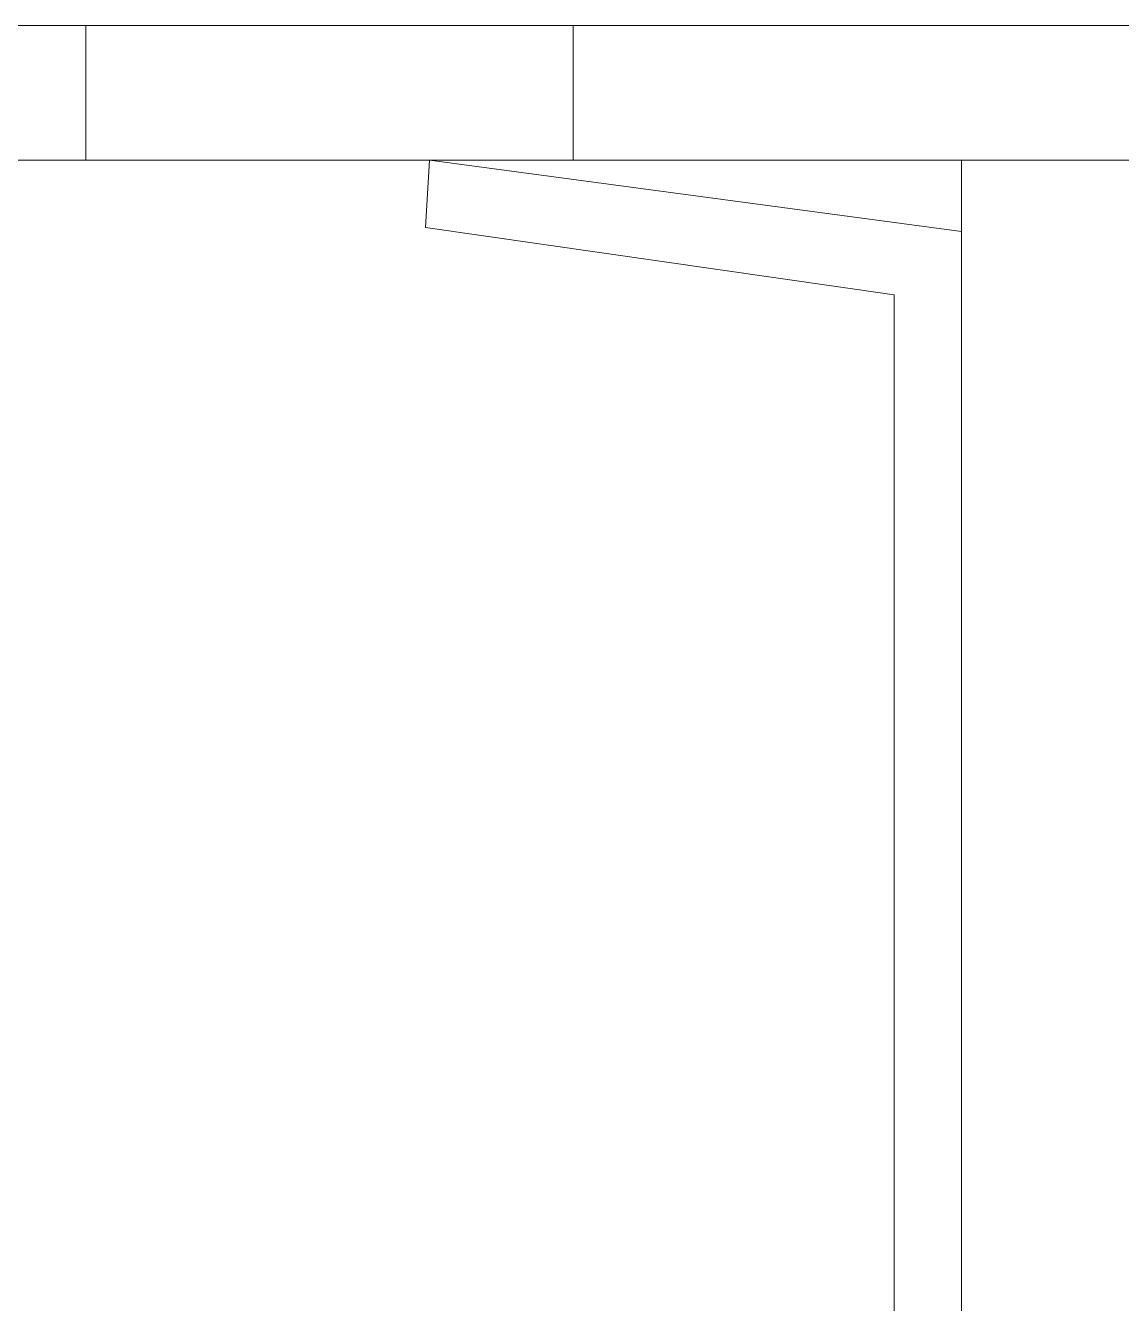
# Model space of a CAD drawing. Header units: metres. Extents: x -48 to 2360, y -1392 to 453.
# Drawn here: x 1305.3594 to 1305.6849, y 357.3294 to 357.709 of the extents above; entities that cross this region are included whole.
import ezdxf

# ---------------------------------------------------------------- set-up
doc = ezdxf.new("R2010")
doc.units = ezdxf.units.M
doc.layers.get('0').update_dxf_attribs({"color": 200})
doc.layers.add('corte3', color=215, linetype='Continuous', lineweight=5)

# ---------------------------------------------------------------- blocks, each defined once
blk = doc.blocks.new('mesas y sillas de cafeteria')
for p, q in [((50.07697, -14.21145), (50.07697, -14.25145)), ((50.22168, -14.21145), (50.22168, -14.25145)), ((50.33697, -14.93145), (50.33697, -14.25145))]:
    blk.add_line(p, q)
blk.add_lwpolyline([(49.97697, -14.21145), (49.97697, -14.25145), (50.77697, -14.25145), (50.77697, -14.21145)], close=True)
blk.add_lwpolyline([(50.33697, -14.75245), (50.15798, -14.93145), (50.12141, -14.93145), (50.12141, -14.91145), (50.14969, -14.91145), (50.31697, -14.74417), (50.31697, -14.29148), (50.1778, -14.27141), (50.17898, -14.25145), (50.33697, -14.27263)])

msp = doc.modelspace()

# ---------------------------------------------------------------- block references
at = {"layer": 'corte3', "transparency": 33554687}
msp.add_blockref('mesas y sillas de cafeteria', (1255.30039, 371.92042), dxfattribs=at)

doc.saveas('drawing.dxf')
